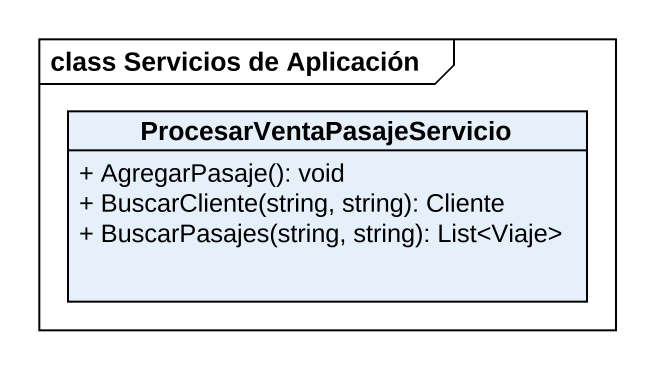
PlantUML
@startuml
mainframe class Servicios de Aplicación
hide circle
hide empty members
skinparam classAttributeIconSize 0
class ProcesarVentaPasajeServicio {
  + AgregarPasaje(): void
  + BuscarCliente(string, string): Cliente
  + BuscarPasajes(string, string): List<Viaje>
}
@enduml
